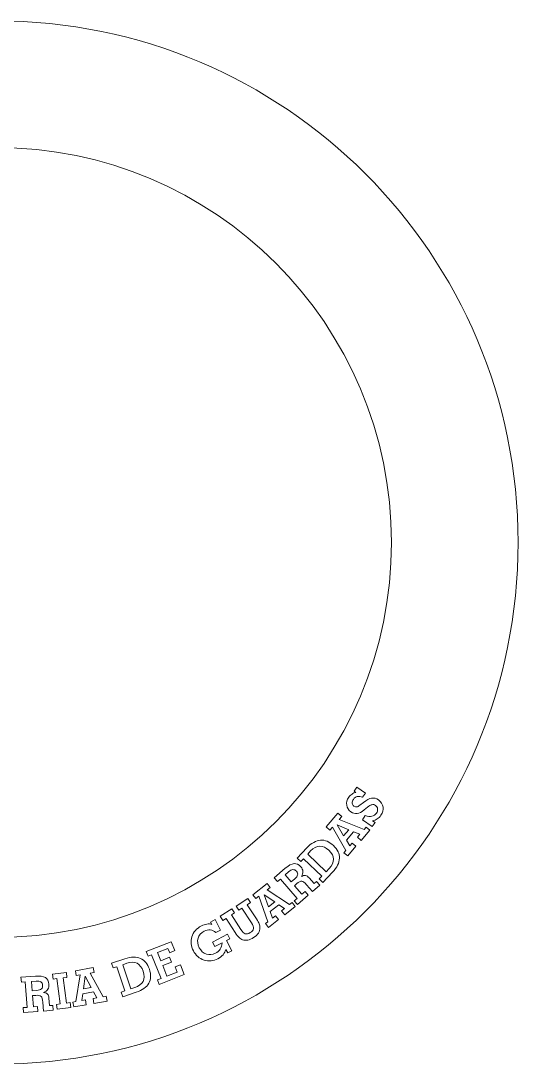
# Model space of a CAD drawing. Header units: millimetres. Extents: x -30 to 30, y -30 to 30.
# Drawn here: x 1.4 to 30, y -30 to 30 of the extents above; entities that cross this region are included whole.
import ezdxf

# ---------------------------------------------------------------- set-up
doc = ezdxf.new("R2010")
doc.units = ezdxf.units.MM
doc.header["$MEASUREMENT"] = 0
doc.layers.add('Camada 1', color=7, linetype='Continuous')

msp = doc.modelspace()

# ---------------------------------------------------------------- linework, layer by layer
at = {"layer": 'Camada 1', "color": 250, "lineweight": 20}
for points, knots in [([(0, 30), (16.5685, 30), (30, 16.5685), (30, 0), (30, 0), (30, -16.5686), (16.5685, -30), (0, -30), (0, -30), (-16.5685, -30), (-30, -16.5686), (-30, 0), (-30, 0), (-30, 16.5685), (-16.5685, 30), (0, 30)], [0, 0, 0, 0, 0.2, 0.2, 0.2, 0.2, 0.4, 0.4, 0.4, 0.4, 0.6, 0.6, 0.6, 0.6, 1, 1, 1, 1]), ([(0, 22.7174), (12.5464, 22.7174), (22.7174, 12.5464), (22.7174, 0), (22.7174, 0), (22.7174, -12.5464), (12.5464, -22.7174), (0, -22.7174), (0, -22.7174), (-12.5464, -22.7174), (-22.7174, -12.5464), (-22.7174, 0), (-22.7174, 0), (-22.7174, 12.5464), (-12.5464, 22.7174), (0, 22.7174)], [0, 0, 0, 0, 0.2, 0.2, 0.2, 0.2, 0.4, 0.4, 0.4, 0.4, 0.6, 0.6, 0.6, 0.6, 1, 1, 1, 1]), ([(21.6327, -16.0002), (21.6327, -16.0002), (21.7731, -16.0999), (21.7731, -16.0999), (21.7731, -16.0999), (21.7731, -16.0999), (21.6031, -16.3392), (21.6031, -16.3392), (21.6031, -16.3392), (21.6031, -16.3392), (21.0417, -15.9405), (21.0417, -15.9405), (21.0417, -15.9405), (21.0417, -15.9405), (21.2116, -15.7012), (21.2116, -15.7012), (21.2116, -15.7012), (21.3529, -15.7541), (21.4779, -15.7697), (21.5868, -15.7472), (21.5868, -15.7472), (21.6957, -15.7247), (21.7849, -15.664), (21.8552, -15.565), (21.8552, -15.565), (21.9088, -15.4895), (21.9302, -15.409), (21.919, -15.3231), (21.919, -15.3231), (21.9079, -15.2373), (21.8671, -15.1697), (21.7977, -15.1204), (21.7977, -15.1204), (21.7348, -15.0757), (21.6676, -15.0614), (21.5965, -15.0779), (21.5965, -15.0779), (21.525, -15.0941), (21.4371, -15.1448), (21.3323, -15.2289), (21.3323, -15.2289), (21.3323, -15.2289), (21.1454, -15.38), (21.1454, -15.38), (21.1454, -15.38), (20.9957, -15.5016), (20.86, -15.5708), (20.7383, -15.5877), (20.7383, -15.5877), (20.6164, -15.6043), (20.4974, -15.5712), (20.3804, -15.4881), (20.3804, -15.4881), (20.2454, -15.3923), (20.1664, -15.2647), (20.1435, -15.1053), (20.1435, -15.1053), (20.1201, -14.9456), (20.1593, -14.7945), (20.2604, -14.6523), (20.2604, -14.6523), (20.3148, -14.5756), (20.3768, -14.5135), (20.4473, -14.4654), (20.4473, -14.4654), (20.5174, -14.4172), (20.592, -14.3859), (20.671, -14.3722), (20.671, -14.3722), (20.671, -14.3722), (20.5624, -14.2951), (20.5624, -14.2951), (20.5624, -14.2951), (20.5624, -14.2951), (20.7258, -14.065), (20.7258, -14.065), (20.7258, -14.065), (20.7258, -14.065), (21.2183, -14.4147), (21.2183, -14.4147), (21.2183, -14.4147), (21.2183, -14.4147), (21.0549, -14.6448), (21.0549, -14.6448), (21.0549, -14.6448), (20.9382, -14.6012), (20.8358, -14.5902), (20.7482, -14.611), (20.7482, -14.611), (20.6605, -14.6324), (20.5864, -14.6854), (20.5257, -14.7709), (20.5257, -14.7709), (20.4745, -14.843), (20.4524, -14.9156), (20.4598, -14.9889), (20.4598, -14.9889), (20.4668, -15.0619), (20.5009, -15.1203), (20.5615, -15.1633), (20.5615, -15.1633), (20.6133, -15.2001), (20.6646, -15.2146), (20.7154, -15.2073), (20.7154, -15.2073), (20.7661, -15.2), (20.8278, -15.1678), (20.9006, -15.1098), (20.9006, -15.1098), (20.9006, -15.1098), (21.1008, -14.9497), (21.1008, -14.9497), (21.1008, -14.9497), (21.2858, -14.803), (21.444, -14.7192), (21.5752, -14.6994), (21.5752, -14.6994), (21.7061, -14.6792), (21.8366, -14.7154), (21.9667, -14.8077), (21.9667, -14.8077), (22.122, -14.918), (22.2128, -15.0534), (22.2396, -15.2139), (22.2396, -15.2139), (22.2664, -15.3742), (22.2247, -15.5321), (22.1141, -15.6878), (22.1141, -15.6878), (22.0512, -15.7764), (21.9791, -15.847), (21.898, -15.8995), (21.898, -15.8995), (21.8169, -15.952), (21.7285, -15.9856), (21.6327, -16.0002)], [0, 0, 0, 0, 0.0285714, 0.0285714, 0.0285714, 0.0285714, 0.0571429, 0.0571429, 0.0571429, 0.0571429, 0.0857143, 0.0857143, 0.0857143, 0.0857143, 0.1142857, 0.1142857, 0.1142857, 0.1142857, 0.1428571, 0.1428571, 0.1428571, 0.1428571, 0.1714286, 0.1714286, 0.1714286, 0.1714286, 0.2, 0.2, 0.2, 0.2, 0.2285714, 0.2285714, 0.2285714, 0.2285714, 0.2571429, 0.2571429, 0.2571429, 0.2571429, 0.2857143, 0.2857143, 0.2857143, 0.2857143, 0.3142857, 0.3142857, 0.3142857, 0.3142857, 0.3428571, 0.3428571, 0.3428571, 0.3428571, 0.3714286, 0.3714286, 0.3714286, 0.3714286, 0.4, 0.4, 0.4, 0.4, 0.4285714, 0.4285714, 0.4285714, 0.4285714, 0.4571429, 0.4571429, 0.4571429, 0.4571429, 0.4857143, 0.4857143, 0.4857143, 0.4857143, 0.5142857, 0.5142857, 0.5142857, 0.5142857, 0.5428571, 0.5428571, 0.5428571, 0.5428571, 0.5714286, 0.5714286, 0.5714286, 0.5714286, 0.6, 0.6, 0.6, 0.6, 0.6285714, 0.6285714, 0.6285714, 0.6285714, 0.6571429, 0.6571429, 0.6571429, 0.6571429, 0.6857143, 0.6857143, 0.6857143, 0.6857143, 0.7142857, 0.7142857, 0.7142857, 0.7142857, 0.7428571, 0.7428571, 0.7428571, 0.7428571, 0.7714286, 0.7714286, 0.7714286, 0.7714286, 0.8, 0.8, 0.8, 0.8, 0.8285714, 0.8285714, 0.8285714, 0.8285714, 0.8571429, 0.8571429, 0.8571429, 0.8571429, 0.8857143, 0.8857143, 0.8857143, 0.8857143, 0.9142857, 0.9142857, 0.9142857, 0.9142857, 0.9428571, 0.9428571, 0.9428571, 0.9428571, 1, 1, 1, 1]), ([(20.3209, -17.4529), (20.3209, -17.4529), (20.4625, -17.2892), (20.4625, -17.2892), (20.4625, -17.2892), (20.4625, -17.2892), (20.6759, -17.4739), (20.6759, -17.4739), (20.6759, -17.4739), (20.6759, -17.4739), (20.1998, -18.0242), (20.1998, -18.0242), (20.1998, -18.0242), (20.1998, -18.0242), (19.9864, -17.8396), (19.9864, -17.8396), (19.9864, -17.8396), (19.9864, -17.8396), (20.092, -17.7175), (20.092, -17.7175), (20.092, -17.7175), (20.092, -17.7175), (19.3174, -16.3697), (19.3174, -16.3697), (19.3174, -16.3697), (19.3174, -16.3697), (19.174, -16.5354), (19.174, -16.5354), (19.174, -16.5354), (19.174, -16.5354), (18.9606, -16.3508), (18.9606, -16.3508), (18.9606, -16.3508), (18.9606, -16.3508), (19.6412, -15.564), (19.6412, -15.564), (19.6412, -15.564), (19.6412, -15.564), (19.8547, -15.7486), (19.8547, -15.7486), (19.8547, -15.7486), (19.8547, -15.7486), (19.7015, -15.9257), (19.7015, -15.9257), (19.7015, -15.9257), (19.7015, -15.9257), (21.1404, -16.5055), (21.1404, -16.5055), (21.1404, -16.5055), (21.1404, -16.5055), (21.2622, -16.3646), (21.2622, -16.3646), (21.2622, -16.3646), (21.2622, -16.3646), (21.4757, -16.5493), (21.4757, -16.5493), (21.4757, -16.5493), (21.4757, -16.5493), (20.9716, -17.132), (20.9716, -17.132), (20.9716, -17.132), (20.9716, -17.132), (20.7582, -16.9474), (20.7582, -16.9474), (20.7582, -16.9474), (20.7582, -16.9474), (20.9007, -16.7827), (20.9007, -16.7827), (20.9007, -16.7827), (20.9007, -16.7827), (20.5401, -16.6344), (20.5401, -16.6344), (20.5401, -16.6344), (20.5401, -16.6344), (20.1225, -17.1171), (20.1225, -17.1171), (20.1225, -17.1171), (20.1225, -17.1171), (20.3209, -17.4529), (20.3209, -17.4529)], [0, 0, 0, 0, 0.047619, 0.047619, 0.047619, 0.047619, 0.0952381, 0.0952381, 0.0952381, 0.0952381, 0.1428571, 0.1428571, 0.1428571, 0.1428571, 0.1904762, 0.1904762, 0.1904762, 0.1904762, 0.2380952, 0.2380952, 0.2380952, 0.2380952, 0.2857143, 0.2857143, 0.2857143, 0.2857143, 0.3333333, 0.3333333, 0.3333333, 0.3333333, 0.3809524, 0.3809524, 0.3809524, 0.3809524, 0.4285714, 0.4285714, 0.4285714, 0.4285714, 0.4761905, 0.4761905, 0.4761905, 0.4761905, 0.5238095, 0.5238095, 0.5238095, 0.5238095, 0.5714286, 0.5714286, 0.5714286, 0.5714286, 0.6190476, 0.6190476, 0.6190476, 0.6190476, 0.6666667, 0.6666667, 0.6666667, 0.6666667, 0.7142857, 0.7142857, 0.7142857, 0.7142857, 0.7619048, 0.7619048, 0.7619048, 0.7619048, 0.8095238, 0.8095238, 0.8095238, 0.8095238, 0.8571429, 0.8571429, 0.8571429, 0.8571429, 0.9047619, 0.9047619, 0.9047619, 0.9047619, 1, 1, 1, 1]), ([(19.966, -16.8667), (19.966, -16.8667), (20.267, -16.5188), (20.267, -16.5188), (20.267, -16.5188), (20.267, -16.5188), (19.5962, -16.2409), (19.5962, -16.2409), (19.5962, -16.2409), (19.5962, -16.2409), (19.966, -16.8667), (19.966, -16.8667)], [0, 0, 0, 0, 0.25, 0.25, 0.25, 0.25, 0.5, 0.5, 0.5, 0.5, 1, 1, 1, 1]), ([(17.8568, -17.5554), (18.1132, -17.2858), (18.3714, -17.1406), (18.6311, -17.1195), (18.6311, -17.1195), (18.8904, -17.0988), (19.1399, -17.2024), (19.3791, -17.43), (19.3791, -17.43), (19.618, -17.6572), (19.7335, -17.9009), (19.7257, -18.1608), (19.7257, -18.1608), (19.7176, -18.4213), (19.5854, -18.6864), (19.329, -18.9559), (19.329, -18.9559), (19.329, -18.9559), (18.7669, -19.5468), (18.7669, -19.5468), (18.7669, -19.5468), (18.7669, -19.5468), (18.5624, -19.3523), (18.5624, -19.3523), (18.5624, -19.3523), (18.5624, -19.3523), (18.7122, -19.1949), (18.7122, -19.1949), (18.7122, -19.1949), (18.7122, -19.1949), (17.6489, -18.1833), (17.6489, -18.1833), (17.6489, -18.1833), (17.6489, -18.1833), (17.4991, -18.3408), (17.4991, -18.3408), (17.4991, -18.3408), (17.4991, -18.3408), (17.2947, -18.1463), (17.2947, -18.1463), (17.2947, -18.1463), (17.2947, -18.1463), (17.8568, -17.5554), (17.8568, -17.5554)], [0, 0, 0, 0, 0.0833333, 0.0833333, 0.0833333, 0.0833333, 0.1666667, 0.1666667, 0.1666667, 0.1666667, 0.25, 0.25, 0.25, 0.25, 0.3333333, 0.3333333, 0.3333333, 0.3333333, 0.4166667, 0.4166667, 0.4166667, 0.4166667, 0.5, 0.5, 0.5, 0.5, 0.5833333, 0.5833333, 0.5833333, 0.5833333, 0.6666667, 0.6666667, 0.6666667, 0.6666667, 0.75, 0.75, 0.75, 0.75, 0.8333333, 0.8333333, 0.8333333, 0.8333333, 1, 1, 1, 1]), ([(17.8998, -17.9196), (17.8998, -17.9196), (18.9631, -18.9312), (18.9631, -18.9312), (18.9631, -18.9312), (18.9631, -18.9312), (19.132, -18.7536), (19.132, -18.7536), (19.132, -18.7536), (19.3025, -18.5744), (19.3866, -18.3959), (19.3844, -18.2173), (19.3844, -18.2173), (19.382, -18.0391), (19.2942, -17.8672), (19.1204, -17.7019), (19.1204, -17.7019), (18.9463, -17.5362), (18.7699, -17.4568), (18.5918, -17.4633), (18.5918, -17.4633), (18.4133, -17.47), (18.2392, -17.5628), (18.0687, -17.742), (18.0687, -17.742), (18.0687, -17.742), (17.8998, -17.9196), (17.8998, -17.9196)], [0, 0, 0, 0, 0.125, 0.125, 0.125, 0.125, 0.25, 0.25, 0.25, 0.25, 0.375, 0.375, 0.375, 0.375, 0.5, 0.5, 0.5, 0.5, 0.625, 0.625, 0.625, 0.625, 0.75, 0.75, 0.75, 0.75, 1, 1, 1, 1]), ([(17.5635, -20.2275), (17.5635, -20.2275), (17.7488, -20.0663), (17.7488, -20.0663), (17.7488, -20.0663), (17.7488, -20.0663), (17.934, -20.2792), (17.934, -20.2792), (17.934, -20.2792), (17.934, -20.2792), (17.3102, -20.822), (17.3102, -20.822), (17.3102, -20.822), (17.3102, -20.822), (17.1249, -20.6091), (17.1249, -20.6091), (17.1249, -20.6091), (17.1249, -20.6091), (17.2889, -20.4664), (17.2889, -20.4664), (17.2889, -20.4664), (17.2889, -20.4664), (16.3256, -19.3592), (16.3256, -19.3592), (16.3256, -19.3592), (16.3256, -19.3592), (16.1617, -19.5018), (16.1617, -19.5018), (16.1617, -19.5018), (16.1617, -19.5018), (15.9765, -19.2889), (15.9765, -19.2889), (15.9765, -19.2889), (15.9765, -19.2889), (16.6085, -18.7391), (16.6085, -18.7391), (16.6085, -18.7391), (16.8012, -18.5714), (16.9692, -18.4808), (17.1129, -18.4674), (17.1129, -18.4674), (17.2565, -18.4541), (17.3869, -18.5152), (17.5051, -18.6511), (17.5051, -18.6511), (17.5786, -18.7356), (17.6181, -18.8247), (17.6233, -18.9181), (17.6233, -18.9181), (17.6285, -19.0114), (17.5998, -19.1117), (17.5377, -19.2181), (17.5377, -19.2181), (17.6237, -19.1615), (17.7022, -19.1393), (17.7724, -19.1518), (17.7724, -19.1518), (17.8429, -19.164), (17.9143, -19.2117), (17.9868, -19.295), (17.9868, -19.295), (17.9868, -19.295), (18.2662, -19.6162), (18.2662, -19.6162), (18.2662, -19.6162), (18.2662, -19.6162), (18.4131, -19.4884), (18.4131, -19.4884), (18.4131, -19.4884), (18.4131, -19.4884), (18.5983, -19.7013), (18.5983, -19.7013), (18.5983, -19.7013), (18.5983, -19.7013), (18.1746, -20.0699), (18.1746, -20.0699), (18.1746, -20.0699), (18.1746, -20.0699), (17.8394, -19.6845), (17.8394, -19.6845), (17.8394, -19.6845), (17.7242, -19.5521), (17.6289, -19.4835), (17.5542, -19.4794), (17.5542, -19.4794), (17.4795, -19.4752), (17.388, -19.5198), (17.2802, -19.6137), (17.2802, -19.6137), (17.2802, -19.6137), (17.1375, -19.7378), (17.1375, -19.7378), (17.1375, -19.7378), (17.1375, -19.7378), (17.5635, -20.2275), (17.5635, -20.2275)], [0, 0, 0, 0, 0.04, 0.04, 0.04, 0.04, 0.08, 0.08, 0.08, 0.08, 0.12, 0.12, 0.12, 0.12, 0.16, 0.16, 0.16, 0.16, 0.2, 0.2, 0.2, 0.2, 0.24, 0.24, 0.24, 0.24, 0.28, 0.28, 0.28, 0.28, 0.32, 0.32, 0.32, 0.32, 0.36, 0.36, 0.36, 0.36, 0.4, 0.4, 0.4, 0.4, 0.44, 0.44, 0.44, 0.44, 0.48, 0.48, 0.48, 0.48, 0.52, 0.52, 0.52, 0.52, 0.56, 0.56, 0.56, 0.56, 0.6, 0.6, 0.6, 0.6, 0.64, 0.64, 0.64, 0.64, 0.68, 0.68, 0.68, 0.68, 0.72, 0.72, 0.72, 0.72, 0.76, 0.76, 0.76, 0.76, 0.8, 0.8, 0.8, 0.8, 0.84, 0.84, 0.84, 0.84, 0.88, 0.88, 0.88, 0.88, 0.92, 0.92, 0.92, 0.92, 1, 1, 1, 1]), ([(16.6003, -19.1203), (16.6003, -19.1203), (16.9523, -19.5249), (16.9523, -19.5249), (16.9523, -19.5249), (16.9523, -19.5249), (17.1532, -19.3501), (17.1532, -19.3501), (17.1532, -19.3501), (17.2486, -19.2671), (17.3039, -19.1909), (17.3187, -19.1213), (17.3187, -19.1213), (17.3336, -19.0516), (17.3104, -18.9819), (17.2493, -18.9117), (17.2493, -18.9117), (17.1879, -18.841), (17.1218, -18.8082), (17.0507, -18.8132), (17.0507, -18.8132), (16.9797, -18.8183), (16.8966, -18.8625), (16.8012, -18.9455), (16.8012, -18.9455), (16.8012, -18.9455), (16.6003, -19.1203), (16.6003, -19.1203)], [0, 0, 0, 0, 0.125, 0.125, 0.125, 0.125, 0.25, 0.25, 0.25, 0.25, 0.375, 0.375, 0.375, 0.375, 0.5, 0.5, 0.5, 0.5, 0.625, 0.625, 0.625, 0.625, 0.75, 0.75, 0.75, 0.75, 1, 1, 1, 1]), ([(15.8756, -21.5965), (15.8756, -21.5965), (16.0458, -21.4629), (16.0458, -21.4629), (16.0458, -21.4629), (16.0458, -21.4629), (16.2201, -21.6849), (16.2201, -21.6849), (16.2201, -21.6849), (16.2201, -21.6849), (15.6477, -22.1342), (15.6477, -22.1342), (15.6477, -22.1342), (15.6477, -22.1342), (15.4734, -21.9123), (15.4734, -21.9123), (15.4734, -21.9123), (15.4734, -21.9123), (15.6004, -21.8126), (15.6004, -21.8126), (15.6004, -21.8126), (15.6004, -21.8126), (15.0973, -20.3417), (15.0973, -20.3417), (15.0973, -20.3417), (15.0973, -20.3417), (14.9249, -20.4771), (14.9249, -20.4771), (14.9249, -20.4771), (14.9249, -20.4771), (14.7506, -20.2551), (14.7506, -20.2551), (14.7506, -20.2551), (14.7506, -20.2551), (15.569, -19.6126), (15.569, -19.6126), (15.569, -19.6126), (15.569, -19.6126), (15.7432, -19.8346), (15.7432, -19.8346), (15.7432, -19.8346), (15.7432, -19.8346), (15.559, -19.9792), (15.559, -19.9792), (15.559, -19.9792), (15.559, -19.9792), (16.8608, -20.823), (16.8608, -20.823), (16.8608, -20.823), (16.8608, -20.823), (17.0073, -20.7079), (17.0073, -20.7079), (17.0073, -20.7079), (17.0073, -20.7079), (17.1816, -20.9299), (17.1816, -20.9299), (17.1816, -20.9299), (17.1816, -20.9299), (16.5756, -21.4057), (16.5756, -21.4057), (16.5756, -21.4057), (16.5756, -21.4057), (16.4013, -21.1838), (16.4013, -21.1838), (16.4013, -21.1838), (16.4013, -21.1838), (16.5726, -21.0493), (16.5726, -21.0493), (16.5726, -21.0493), (16.5726, -21.0493), (16.247, -20.8349), (16.247, -20.8349), (16.247, -20.8349), (16.247, -20.8349), (15.745, -21.2291), (15.745, -21.2291), (15.745, -21.2291), (15.745, -21.2291), (15.8756, -21.5965), (15.8756, -21.5965)], [0, 0, 0, 0, 0.047619, 0.047619, 0.047619, 0.047619, 0.0952381, 0.0952381, 0.0952381, 0.0952381, 0.1428571, 0.1428571, 0.1428571, 0.1428571, 0.1904762, 0.1904762, 0.1904762, 0.1904762, 0.2380952, 0.2380952, 0.2380952, 0.2380952, 0.2857143, 0.2857143, 0.2857143, 0.2857143, 0.3333333, 0.3333333, 0.3333333, 0.3333333, 0.3809524, 0.3809524, 0.3809524, 0.3809524, 0.4285714, 0.4285714, 0.4285714, 0.4285714, 0.4761905, 0.4761905, 0.4761905, 0.4761905, 0.5238095, 0.5238095, 0.5238095, 0.5238095, 0.5714286, 0.5714286, 0.5714286, 0.5714286, 0.6190476, 0.6190476, 0.6190476, 0.6190476, 0.6666667, 0.6666667, 0.6666667, 0.6666667, 0.7142857, 0.7142857, 0.7142857, 0.7142857, 0.7619048, 0.7619048, 0.7619048, 0.7619048, 0.8095238, 0.8095238, 0.8095238, 0.8095238, 0.8571429, 0.8571429, 0.8571429, 0.8571429, 0.9047619, 0.9047619, 0.9047619, 0.9047619, 1, 1, 1, 1]), ([(15.6391, -20.9534), (15.6391, -20.9534), (16.0009, -20.6693), (16.0009, -20.6693), (16.0009, -20.6693), (16.0009, -20.6693), (15.3956, -20.2685), (15.3956, -20.2685), (15.3956, -20.2685), (15.3956, -20.2685), (15.6391, -20.9534), (15.6391, -20.9534)], [0, 0, 0, 0, 0.25, 0.25, 0.25, 0.25, 0.5, 0.5, 0.5, 0.5, 1, 1, 1, 1]), ([(14.0592, -22.2663), (14.146, -22.4012), (14.2305, -22.4811), (14.3123, -22.5057), (14.3123, -22.5057), (14.3941, -22.5296), (14.4892, -22.507), (14.5985, -22.4367), (14.5985, -22.4367), (14.7065, -22.3673), (14.7662, -22.2897), (14.7771, -22.205), (14.7771, -22.205), (14.7877, -22.1198), (14.7503, -22.0102), (14.6645, -21.8769), (14.6645, -21.8769), (14.6645, -21.8769), (14.1181, -21.0276), (14.1181, -21.0276), (14.1181, -21.0276), (14.1181, -21.0276), (13.9377, -21.1436), (13.9377, -21.1436), (13.9377, -21.1436), (13.9377, -21.1436), (13.7851, -20.9063), (13.7851, -20.9063), (13.7851, -20.9063), (13.7851, -20.9063), (14.4544, -20.4757), (14.4544, -20.4757), (14.4544, -20.4757), (14.4544, -20.4757), (14.6071, -20.713), (14.6071, -20.713), (14.6071, -20.713), (14.6071, -20.713), (14.4267, -20.8291), (14.4267, -20.8291), (14.4267, -20.8291), (14.4267, -20.8291), (14.9507, -21.6436), (14.9507, -21.6436), (14.9507, -21.6436), (15.0301, -21.7671), (15.0833, -21.8654), (15.1103, -21.938), (15.1103, -21.938), (15.1375, -22.0106), (15.1514, -22.0827), (15.1518, -22.1546), (15.1518, -22.1546), (15.153, -22.2652), (15.1231, -22.3682), (15.062, -22.4636), (15.062, -22.4636), (15.001, -22.5592), (14.909, -22.6464), (14.7851, -22.7261), (14.7851, -22.7261), (14.6724, -22.7986), (14.564, -22.8449), (14.4595, -22.865), (14.4595, -22.865), (14.355, -22.8853), (14.255, -22.8792), (14.1588, -22.8471), (14.1588, -22.8471), (14.0849, -22.8226), (14.0161, -22.7801), (13.9517, -22.7191), (13.9517, -22.7191), (13.8877, -22.6586), (13.8133, -22.5621), (13.7283, -22.43), (13.7283, -22.43), (13.7283, -22.43), (13.2043, -21.6155), (13.2043, -21.6155), (13.2043, -21.6155), (13.2043, -21.6155), (13.0239, -21.7315), (13.0239, -21.7315), (13.0239, -21.7315), (13.0239, -21.7315), (12.8712, -21.4942), (12.8712, -21.4942), (12.8712, -21.4942), (12.8712, -21.4942), (13.5406, -21.0636), (13.5406, -21.0636), (13.5406, -21.0636), (13.5406, -21.0636), (13.6932, -21.3009), (13.6932, -21.3009), (13.6932, -21.3009), (13.6932, -21.3009), (13.5129, -21.417), (13.5129, -21.417), (13.5129, -21.417), (13.5129, -21.417), (14.0592, -22.2663), (14.0592, -22.2663)], [0, 0, 0, 0, 0.037037, 0.037037, 0.037037, 0.037037, 0.0740741, 0.0740741, 0.0740741, 0.0740741, 0.1111111, 0.1111111, 0.1111111, 0.1111111, 0.1481481, 0.1481481, 0.1481481, 0.1481481, 0.1851852, 0.1851852, 0.1851852, 0.1851852, 0.2222222, 0.2222222, 0.2222222, 0.2222222, 0.2592593, 0.2592593, 0.2592593, 0.2592593, 0.2962963, 0.2962963, 0.2962963, 0.2962963, 0.3333333, 0.3333333, 0.3333333, 0.3333333, 0.3703704, 0.3703704, 0.3703704, 0.3703704, 0.4074074, 0.4074074, 0.4074074, 0.4074074, 0.4444444, 0.4444444, 0.4444444, 0.4444444, 0.4814815, 0.4814815, 0.4814815, 0.4814815, 0.5185185, 0.5185185, 0.5185185, 0.5185185, 0.5555556, 0.5555556, 0.5555556, 0.5555556, 0.5925926, 0.5925926, 0.5925926, 0.5925926, 0.6296296, 0.6296296, 0.6296296, 0.6296296, 0.6666667, 0.6666667, 0.6666667, 0.6666667, 0.7037037, 0.7037037, 0.7037037, 0.7037037, 0.7407407, 0.7407407, 0.7407407, 0.7407407, 0.7777778, 0.7777778, 0.7777778, 0.7777778, 0.8148148, 0.8148148, 0.8148148, 0.8148148, 0.8518519, 0.8518519, 0.8518519, 0.8518519, 0.8888889, 0.8888889, 0.8888889, 0.8888889, 0.9259259, 0.9259259, 0.9259259, 0.9259259, 1, 1, 1, 1]), ([(13.1878, -23.4), (13.1571, -23.5177), (13.1039, -23.6215), (13.029, -23.7111), (13.029, -23.7111), (12.9538, -23.8013), (12.8573, -23.8768), (12.7391, -23.9379), (12.7391, -23.9379), (12.4755, -24.0744), (12.2083, -24.0994), (11.9378, -24.0127), (11.9378, -24.0127), (11.6671, -23.9267), (11.4627, -23.7496), (11.3241, -23.4819), (11.3241, -23.4819), (11.1827, -23.2087), (11.1544, -22.9383), (11.2401, -22.671), (11.2401, -22.671), (11.3257, -22.4037), (11.5072, -22.1985), (11.7846, -22.055), (11.7846, -22.055), (11.8932, -21.9988), (11.9995, -21.9627), (12.1026, -21.947), (12.1026, -21.947), (12.2063, -21.9315), (12.3002, -21.9369), (12.3845, -21.9637), (12.3845, -21.9637), (12.3845, -21.9637), (12.3132, -21.8258), (12.3132, -21.8258), (12.3132, -21.8258), (12.3132, -21.8258), (12.5788, -21.6883), (12.5788, -21.6883), (12.5788, -21.6883), (12.5788, -21.6883), (12.8902, -22.2898), (12.8902, -22.2898), (12.8902, -22.2898), (12.8902, -22.2898), (12.6245, -22.4273), (12.6245, -22.4273), (12.6245, -22.4273), (12.5194, -22.342), (12.4102, -22.2936), (12.2964, -22.2826), (12.2964, -22.2826), (12.1831, -22.2714), (12.0669, -22.2965), (11.9478, -22.3582), (11.9478, -22.3582), (11.7632, -22.4537), (11.6456, -22.5877), (11.5952, -22.7595), (11.5952, -22.7595), (11.5446, -22.9318), (11.5686, -23.1133), (11.6674, -23.3042), (11.6674, -23.3042), (11.7621, -23.4871), (11.8973, -23.6083), (12.0731, -23.6683), (12.0731, -23.6683), (12.2491, -23.7281), (12.4234, -23.7137), (12.5963, -23.6242), (12.5963, -23.6242), (12.7178, -23.5612), (12.8094, -23.4815), (12.8708, -23.3851), (12.8708, -23.3851), (12.9322, -23.2887), (12.9673, -23.1694), (12.9763, -23.027), (12.9763, -23.027), (12.9763, -23.027), (12.5627, -23.2411), (12.5627, -23.2411), (12.5627, -23.2411), (12.5627, -23.2411), (12.4278, -22.9805), (12.4278, -22.9805), (12.4278, -22.9805), (12.4278, -22.9805), (13.2899, -22.5342), (13.2899, -22.5342), (13.2899, -22.5342), (13.2899, -22.5342), (13.4249, -22.7948), (13.4249, -22.7948), (13.4249, -22.7948), (13.4249, -22.7948), (13.237, -22.8921), (13.237, -22.8921), (13.237, -22.8921), (13.237, -22.8921), (13.5405, -23.4786), (13.5405, -23.4786), (13.5405, -23.4786), (13.5405, -23.4786), (13.3045, -23.6008), (13.3045, -23.6008), (13.3045, -23.6008), (13.3045, -23.6008), (13.1878, -23.4), (13.1878, -23.4)], [0, 0, 0, 0, 0.0344828, 0.0344828, 0.0344828, 0.0344828, 0.0689655, 0.0689655, 0.0689655, 0.0689655, 0.1034483, 0.1034483, 0.1034483, 0.1034483, 0.137931, 0.137931, 0.137931, 0.137931, 0.1724138, 0.1724138, 0.1724138, 0.1724138, 0.2068966, 0.2068966, 0.2068966, 0.2068966, 0.2413793, 0.2413793, 0.2413793, 0.2413793, 0.2758621, 0.2758621, 0.2758621, 0.2758621, 0.3103448, 0.3103448, 0.3103448, 0.3103448, 0.3448276, 0.3448276, 0.3448276, 0.3448276, 0.3793103, 0.3793103, 0.3793103, 0.3793103, 0.4137931, 0.4137931, 0.4137931, 0.4137931, 0.4482759, 0.4482759, 0.4482759, 0.4482759, 0.4827586, 0.4827586, 0.4827586, 0.4827586, 0.5172414, 0.5172414, 0.5172414, 0.5172414, 0.5517241, 0.5517241, 0.5517241, 0.5517241, 0.5862069, 0.5862069, 0.5862069, 0.5862069, 0.6206897, 0.6206897, 0.6206897, 0.6206897, 0.6551724, 0.6551724, 0.6551724, 0.6551724, 0.6896552, 0.6896552, 0.6896552, 0.6896552, 0.7241379, 0.7241379, 0.7241379, 0.7241379, 0.7586207, 0.7586207, 0.7586207, 0.7586207, 0.7931034, 0.7931034, 0.7931034, 0.7931034, 0.8275862, 0.8275862, 0.8275862, 0.8275862, 0.862069, 0.862069, 0.862069, 0.862069, 0.8965517, 0.8965517, 0.8965517, 0.8965517, 0.9310345, 0.9310345, 0.9310345, 0.9310345, 1, 1, 1, 1]), ([(9.3659, -25.4197), (9.3659, -25.4197), (9.2616, -25.1575), (9.2616, -25.1575), (9.2616, -25.1575), (9.2616, -25.1575), (9.4636, -25.0772), (9.4636, -25.0772), (9.4636, -25.0772), (9.4636, -25.0772), (8.9213, -23.7134), (8.9213, -23.7134), (8.9213, -23.7134), (8.9213, -23.7134), (8.7194, -23.7937), (8.7194, -23.7937), (8.7194, -23.7937), (8.7194, -23.7937), (8.6151, -23.5315), (8.6151, -23.5315), (8.6151, -23.5315), (8.6151, -23.5315), (10.0522, -22.9601), (10.0522, -22.9601), (10.0522, -22.9601), (10.0522, -22.9601), (10.2566, -23.4742), (10.2566, -23.4742), (10.2566, -23.4742), (10.2566, -23.4742), (9.9628, -23.5909), (9.9628, -23.5909), (9.9628, -23.5909), (9.9628, -23.5909), (9.8638, -23.3418), (9.8638, -23.3418), (9.8638, -23.3418), (9.8638, -23.3418), (9.2606, -23.5816), (9.2606, -23.5816), (9.2606, -23.5816), (9.2606, -23.5816), (9.4483, -24.0537), (9.4483, -24.0537), (9.4483, -24.0537), (9.4483, -24.0537), (9.954, -23.8526), (9.954, -23.8526), (9.954, -23.8526), (9.954, -23.8526), (10.0666, -24.1359), (10.0666, -24.1359), (10.0666, -24.1359), (10.0666, -24.1359), (9.5609, -24.3369), (9.5609, -24.3369), (9.5609, -24.3369), (9.5609, -24.3369), (9.8018, -24.9427), (9.8018, -24.9427), (9.8018, -24.9427), (9.8018, -24.9427), (10.3949, -24.7069), (10.3949, -24.7069), (10.3949, -24.7069), (10.3949, -24.7069), (10.2771, -24.4105), (10.2771, -24.4105), (10.2771, -24.4105), (10.2771, -24.4105), (10.5809, -24.2897), (10.5809, -24.2897), (10.5809, -24.2897), (10.5809, -24.2897), (10.803, -24.8483), (10.803, -24.8483), (10.803, -24.8483), (10.803, -24.8483), (9.3659, -25.4197), (9.3659, -25.4197)], [0, 0, 0, 0, 0.047619, 0.047619, 0.047619, 0.047619, 0.0952381, 0.0952381, 0.0952381, 0.0952381, 0.1428571, 0.1428571, 0.1428571, 0.1428571, 0.1904762, 0.1904762, 0.1904762, 0.1904762, 0.2380952, 0.2380952, 0.2380952, 0.2380952, 0.2857143, 0.2857143, 0.2857143, 0.2857143, 0.3333333, 0.3333333, 0.3333333, 0.3333333, 0.3809524, 0.3809524, 0.3809524, 0.3809524, 0.4285714, 0.4285714, 0.4285714, 0.4285714, 0.4761905, 0.4761905, 0.4761905, 0.4761905, 0.5238095, 0.5238095, 0.5238095, 0.5238095, 0.5714286, 0.5714286, 0.5714286, 0.5714286, 0.6190476, 0.6190476, 0.6190476, 0.6190476, 0.6666667, 0.6666667, 0.6666667, 0.6666667, 0.7142857, 0.7142857, 0.7142857, 0.7142857, 0.7619048, 0.7619048, 0.7619048, 0.7619048, 0.8095238, 0.8095238, 0.8095238, 0.8095238, 0.8571429, 0.8571429, 0.8571429, 0.8571429, 0.9047619, 0.9047619, 0.9047619, 0.9047619, 1, 1, 1, 1]), ([(7.3931, -23.9381), (7.7461, -23.8207), (8.0423, -23.8138), (8.2815, -23.9172), (8.2815, -23.9172), (8.5201, -24.0207), (8.6916, -24.2293), (8.7959, -24.5426), (8.7959, -24.5426), (8.9, -24.8555), (8.8875, -25.1249), (8.7585, -25.3507), (8.7585, -25.3507), (8.629, -25.5767), (8.3877, -25.7487), (8.0348, -25.8662), (8.0348, -25.8662), (8.0348, -25.8662), (7.2609, -26.1237), (7.2609, -26.1237), (7.2609, -26.1237), (7.2609, -26.1237), (7.1718, -25.8559), (7.1718, -25.8559), (7.1718, -25.8559), (7.1718, -25.8559), (7.378, -25.7873), (7.378, -25.7873), (7.378, -25.7873), (7.378, -25.7873), (6.9146, -24.3948), (6.9146, -24.3948), (6.9146, -24.3948), (6.9146, -24.3948), (6.7084, -24.4634), (6.7084, -24.4634), (6.7084, -24.4634), (6.7084, -24.4634), (6.6193, -24.1957), (6.6193, -24.1957), (6.6193, -24.1957), (6.6193, -24.1957), (7.3931, -23.9381), (7.3931, -23.9381)], [0, 0, 0, 0, 0.0833333, 0.0833333, 0.0833333, 0.0833333, 0.1666667, 0.1666667, 0.1666667, 0.1666667, 0.25, 0.25, 0.25, 0.25, 0.3333333, 0.3333333, 0.3333333, 0.3333333, 0.4166667, 0.4166667, 0.4166667, 0.4166667, 0.5, 0.5, 0.5, 0.5, 0.5833333, 0.5833333, 0.5833333, 0.5833333, 0.6666667, 0.6666667, 0.6666667, 0.6666667, 0.75, 0.75, 0.75, 0.75, 0.8333333, 0.8333333, 0.8333333, 0.8333333, 1, 1, 1, 1]), ([(4.9022, -26.3414), (4.9022, -26.3414), (5.1153, -26.304), (5.1153, -26.304), (5.1153, -26.304), (5.1153, -26.304), (5.1641, -26.5819), (5.1641, -26.5819), (5.1641, -26.5819), (5.1641, -26.5819), (4.4474, -26.7079), (4.4474, -26.7079), (4.4474, -26.7079), (4.4474, -26.7079), (4.3986, -26.4299), (4.3986, -26.4299), (4.3986, -26.4299), (4.3986, -26.4299), (4.5575, -26.402), (4.5575, -26.402), (4.5575, -26.402), (4.5575, -26.402), (4.8085, -24.8678), (4.8085, -24.8678), (4.8085, -24.8678), (4.8085, -24.8678), (4.5926, -24.9057), (4.5926, -24.9057), (4.5926, -24.9057), (4.5926, -24.9057), (4.5437, -24.6278), (4.5437, -24.6278), (4.5437, -24.6278), (4.5437, -24.6278), (5.5684, -24.4477), (5.5684, -24.4477), (5.5684, -24.4477), (5.5684, -24.4477), (5.6173, -24.7256), (5.6173, -24.7256), (5.6173, -24.7256), (5.6173, -24.7256), (5.3866, -24.7662), (5.3866, -24.7662), (5.3866, -24.7662), (5.3866, -24.7662), (6.1359, -26.1246), (6.1359, -26.1246), (6.1359, -26.1246), (6.1359, -26.1246), (6.3193, -26.0923), (6.3193, -26.0923), (6.3193, -26.0923), (6.3193, -26.0923), (6.3682, -26.3703), (6.3682, -26.3703), (6.3682, -26.3703), (6.3682, -26.3703), (5.6093, -26.5037), (5.6093, -26.5037), (5.6093, -26.5037), (5.6093, -26.5037), (5.5605, -26.2257), (5.5605, -26.2257), (5.5605, -26.2257), (5.5605, -26.2257), (5.775, -26.188), (5.775, -26.188), (5.775, -26.188), (5.775, -26.188), (5.5892, -25.8453), (5.5892, -25.8453), (5.5892, -25.8453), (5.5892, -25.8453), (4.9605, -25.9558), (4.9605, -25.9558), (4.9605, -25.9558), (4.9605, -25.9558), (4.9022, -26.3414), (4.9022, -26.3414)], [0, 0, 0, 0, 0.047619, 0.047619, 0.047619, 0.047619, 0.0952381, 0.0952381, 0.0952381, 0.0952381, 0.1428571, 0.1428571, 0.1428571, 0.1428571, 0.1904762, 0.1904762, 0.1904762, 0.1904762, 0.2380952, 0.2380952, 0.2380952, 0.2380952, 0.2857143, 0.2857143, 0.2857143, 0.2857143, 0.3333333, 0.3333333, 0.3333333, 0.3333333, 0.3809524, 0.3809524, 0.3809524, 0.3809524, 0.4285714, 0.4285714, 0.4285714, 0.4285714, 0.4761905, 0.4761905, 0.4761905, 0.4761905, 0.5238095, 0.5238095, 0.5238095, 0.5238095, 0.5714286, 0.5714286, 0.5714286, 0.5714286, 0.6190476, 0.6190476, 0.6190476, 0.6190476, 0.6666667, 0.6666667, 0.6666667, 0.6666667, 0.7142857, 0.7142857, 0.7142857, 0.7142857, 0.7619048, 0.7619048, 0.7619048, 0.7619048, 0.8095238, 0.8095238, 0.8095238, 0.8095238, 0.8571429, 0.8571429, 0.8571429, 0.8571429, 0.9047619, 0.9047619, 0.9047619, 0.9047619, 1, 1, 1, 1]), ([(7.2599, -24.2799), (7.2599, -24.2799), (7.7233, -25.6724), (7.7233, -25.6724), (7.7233, -25.6724), (7.7233, -25.6724), (7.9559, -25.595), (7.9559, -25.595), (7.9559, -25.595), (8.1906, -25.5169), (8.3487, -25.3989), (8.4306, -25.2401), (8.4306, -25.2401), (8.5123, -25.0817), (8.5155, -24.8888), (8.4398, -24.6611), (8.4398, -24.6611), (8.3639, -24.433), (8.2455, -24.2801), (8.0852, -24.2021), (8.0852, -24.2021), (7.9245, -24.1242), (7.7272, -24.1244), (7.4925, -24.2025), (7.4925, -24.2025), (7.4925, -24.2025), (7.2599, -24.2799), (7.2599, -24.2799)], [0, 0, 0, 0, 0.125, 0.125, 0.125, 0.125, 0.25, 0.25, 0.25, 0.25, 0.375, 0.375, 0.375, 0.375, 0.5, 0.5, 0.5, 0.5, 0.625, 0.625, 0.625, 0.625, 0.75, 0.75, 0.75, 0.75, 1, 1, 1, 1]), ([(2.1242, -26.7065), (2.1242, -26.7065), (2.3691, -26.6879), (2.3691, -26.6879), (2.3691, -26.6879), (2.3691, -26.6879), (2.3904, -26.9693), (2.3904, -26.9693), (2.3904, -26.9693), (2.3904, -26.9693), (1.5659, -27.0319), (1.5659, -27.0319), (1.5659, -27.0319), (1.5659, -27.0319), (1.5445, -26.7505), (1.5445, -26.7505), (1.5445, -26.7505), (1.5445, -26.7505), (1.7612, -26.734), (1.7612, -26.734), (1.7612, -26.734), (1.7612, -26.734), (1.6501, -25.2706), (1.6501, -25.2706), (1.6501, -25.2706), (1.6501, -25.2706), (1.4335, -25.2871), (1.4335, -25.2871), (1.4335, -25.2871), (1.4335, -25.2871), (1.4121, -25.0057), (1.4121, -25.0057), (1.4121, -25.0057), (1.4121, -25.0057), (2.2474, -24.9423), (2.2474, -24.9423), (2.2474, -24.9423), (2.5021, -24.923), (2.691, -24.9506), (2.8141, -25.0257), (2.8141, -25.0257), (2.9373, -25.1008), (3.0054, -25.2277), (3.019, -25.4073), (3.019, -25.4073), (3.0275, -25.519), (3.0059, -25.614), (2.9543, -25.692), (2.9543, -25.692), (2.9027, -25.77), (2.8198, -25.8333), (2.7064, -25.8815), (2.7064, -25.8815), (2.8092, -25.8875), (2.8855, -25.9166), (2.9342, -25.9685), (2.9342, -25.9685), (2.9835, -26.0205), (3.0123, -26.1013), (3.0207, -26.2115), (3.0207, -26.2115), (3.0207, -26.2115), (3.0529, -26.636), (3.0529, -26.636), (3.0529, -26.636), (3.0529, -26.636), (3.247, -26.6212), (3.247, -26.6212), (3.247, -26.6212), (3.247, -26.6212), (3.2684, -26.9026), (3.2684, -26.9026), (3.2684, -26.9026), (3.2684, -26.9026), (2.7084, -26.9451), (2.7084, -26.9451), (2.7084, -26.9451), (2.7084, -26.9451), (2.6697, -26.4358), (2.6697, -26.4358), (2.6697, -26.4358), (2.6565, -26.2608), (2.6211, -26.1489), (2.5636, -26.1009), (2.5636, -26.1009), (2.5062, -26.0529), (2.4062, -26.0341), (2.2636, -26.0449), (2.2636, -26.0449), (2.2636, -26.0449), (2.075, -26.0592), (2.075, -26.0592), (2.075, -26.0592), (2.075, -26.0592), (2.1242, -26.7065), (2.1242, -26.7065)], [0, 0, 0, 0, 0.04, 0.04, 0.04, 0.04, 0.08, 0.08, 0.08, 0.08, 0.12, 0.12, 0.12, 0.12, 0.16, 0.16, 0.16, 0.16, 0.2, 0.2, 0.2, 0.2, 0.24, 0.24, 0.24, 0.24, 0.28, 0.28, 0.28, 0.28, 0.32, 0.32, 0.32, 0.32, 0.36, 0.36, 0.36, 0.36, 0.4, 0.4, 0.4, 0.4, 0.44, 0.44, 0.44, 0.44, 0.48, 0.48, 0.48, 0.48, 0.52, 0.52, 0.52, 0.52, 0.56, 0.56, 0.56, 0.56, 0.6, 0.6, 0.6, 0.6, 0.64, 0.64, 0.64, 0.64, 0.68, 0.68, 0.68, 0.68, 0.72, 0.72, 0.72, 0.72, 0.76, 0.76, 0.76, 0.76, 0.8, 0.8, 0.8, 0.8, 0.84, 0.84, 0.84, 0.84, 0.88, 0.88, 0.88, 0.88, 0.92, 0.92, 0.92, 0.92, 1, 1, 1, 1]), ([(4.0312, -26.4921), (4.0312, -26.4921), (4.2467, -26.4642), (4.2467, -26.4642), (4.2467, -26.4642), (4.2467, -26.4642), (4.2831, -26.744), (4.2831, -26.744), (4.2831, -26.744), (4.2831, -26.744), (3.4911, -26.8468), (3.4911, -26.8468), (3.4911, -26.8468), (3.4911, -26.8468), (3.4548, -26.567), (3.4548, -26.567), (3.4548, -26.567), (3.4548, -26.567), (3.6703, -26.539), (3.6703, -26.539), (3.6703, -26.539), (3.6703, -26.539), (3.4814, -25.0836), (3.4814, -25.0836), (3.4814, -25.0836), (3.4814, -25.0836), (3.2659, -25.1116), (3.2659, -25.1116), (3.2659, -25.1116), (3.2659, -25.1116), (3.2295, -24.8317), (3.2295, -24.8317), (3.2295, -24.8317), (3.2295, -24.8317), (4.0215, -24.7289), (4.0215, -24.7289), (4.0215, -24.7289), (4.0215, -24.7289), (4.0578, -25.0088), (4.0578, -25.0088), (4.0578, -25.0088), (4.0578, -25.0088), (3.8423, -25.0367), (3.8423, -25.0367), (3.8423, -25.0367), (3.8423, -25.0367), (4.0312, -26.4921), (4.0312, -26.4921)], [0, 0, 0, 0, 0.0769231, 0.0769231, 0.0769231, 0.0769231, 0.1538462, 0.1538462, 0.1538462, 0.1538462, 0.2307692, 0.2307692, 0.2307692, 0.2307692, 0.3076923, 0.3076923, 0.3076923, 0.3076923, 0.3846154, 0.3846154, 0.3846154, 0.3846154, 0.4615385, 0.4615385, 0.4615385, 0.4615385, 0.5384615, 0.5384615, 0.5384615, 0.5384615, 0.6153846, 0.6153846, 0.6153846, 0.6153846, 0.6923077, 0.6923077, 0.6923077, 0.6923077, 0.7692308, 0.7692308, 0.7692308, 0.7692308, 0.8461538, 0.8461538, 0.8461538, 0.8461538, 1, 1, 1, 1]), ([(4.9973, -25.6628), (4.9973, -25.6628), (5.4504, -25.5832), (5.4504, -25.5832), (5.4504, -25.5832), (5.4504, -25.5832), (5.1059, -24.9441), (5.1059, -24.9441), (5.1059, -24.9441), (5.1059, -24.9441), (4.9973, -25.6628), (4.9973, -25.6628)], [0, 0, 0, 0, 0.25, 0.25, 0.25, 0.25, 0.5, 0.5, 0.5, 0.5, 1, 1, 1, 1]), ([(2.0131, -25.2431), (2.0131, -25.2431), (2.0537, -25.7778), (2.0537, -25.7778), (2.0537, -25.7778), (2.0537, -25.7778), (2.3192, -25.7577), (2.3192, -25.7577), (2.3192, -25.7577), (2.4454, -25.7481), (2.5352, -25.72), (2.5887, -25.673), (2.5887, -25.673), (2.6422, -25.6261), (2.6653, -25.5563), (2.6582, -25.4635), (2.6582, -25.4635), (2.6511, -25.3702), (2.6178, -25.3043), (2.5578, -25.2659), (2.5578, -25.2659), (2.4978, -25.2275), (2.4048, -25.2133), (2.2786, -25.2229), (2.2786, -25.2229), (2.2786, -25.2229), (2.0131, -25.2431), (2.0131, -25.2431)], [0, 0, 0, 0, 0.125, 0.125, 0.125, 0.125, 0.25, 0.25, 0.25, 0.25, 0.375, 0.375, 0.375, 0.375, 0.5, 0.5, 0.5, 0.5, 0.625, 0.625, 0.625, 0.625, 0.75, 0.75, 0.75, 0.75, 1, 1, 1, 1])]:
    msp.add_open_spline(points, degree=3, knots=knots, dxfattribs=at)

doc.saveas('drawing.dxf')
